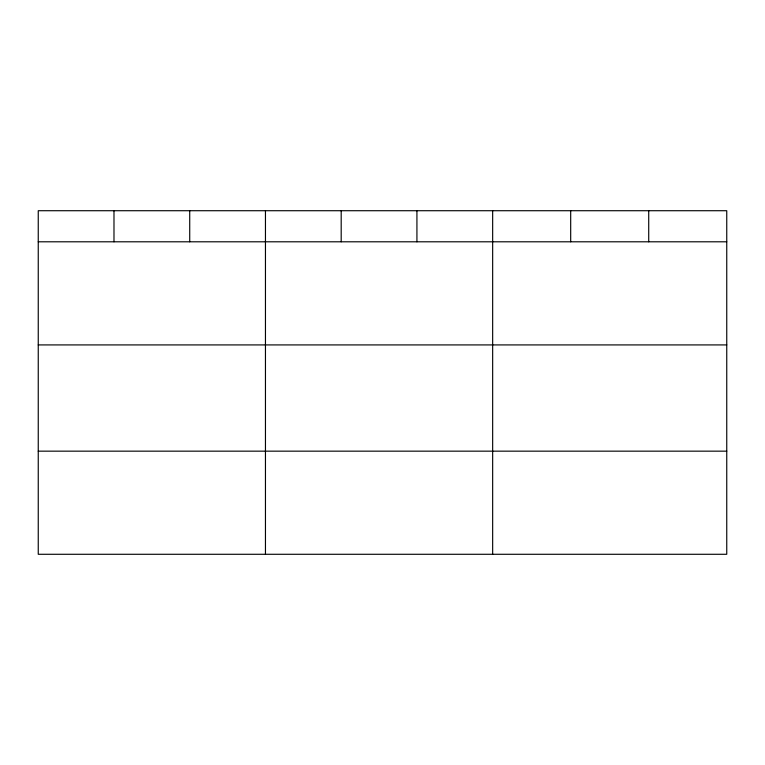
<?xml version="1.0" encoding="UTF-8"?>
<svg xmlns="http://www.w3.org/2000/svg" width="765" height="765" viewBox="0 0 765 765"><rect width="100%" height="100%" fill="white"/><g stroke="black" fill="none" stroke-linecap="round" stroke-linejoin="round"><path stroke-width="1.15" d="M726.75 344.919L726.75 210.719L38.25 210.719L38.25 554.281L726.75 554.281L726.75 344.919L38.25 344.919M38.25 241.797L726.75 241.797M38.25 451.159L726.75 451.159M648.72 210.719L648.72 241.797M570.69 210.719L570.69 241.797M492.66 210.719L492.66 554.281M416.925 210.719L416.925 241.797M341.19 210.719L341.19 241.797M265.455 210.719L265.455 554.281M189.72 210.719L189.72 241.797M113.985 210.719L113.985 241.797"/></g></svg>
